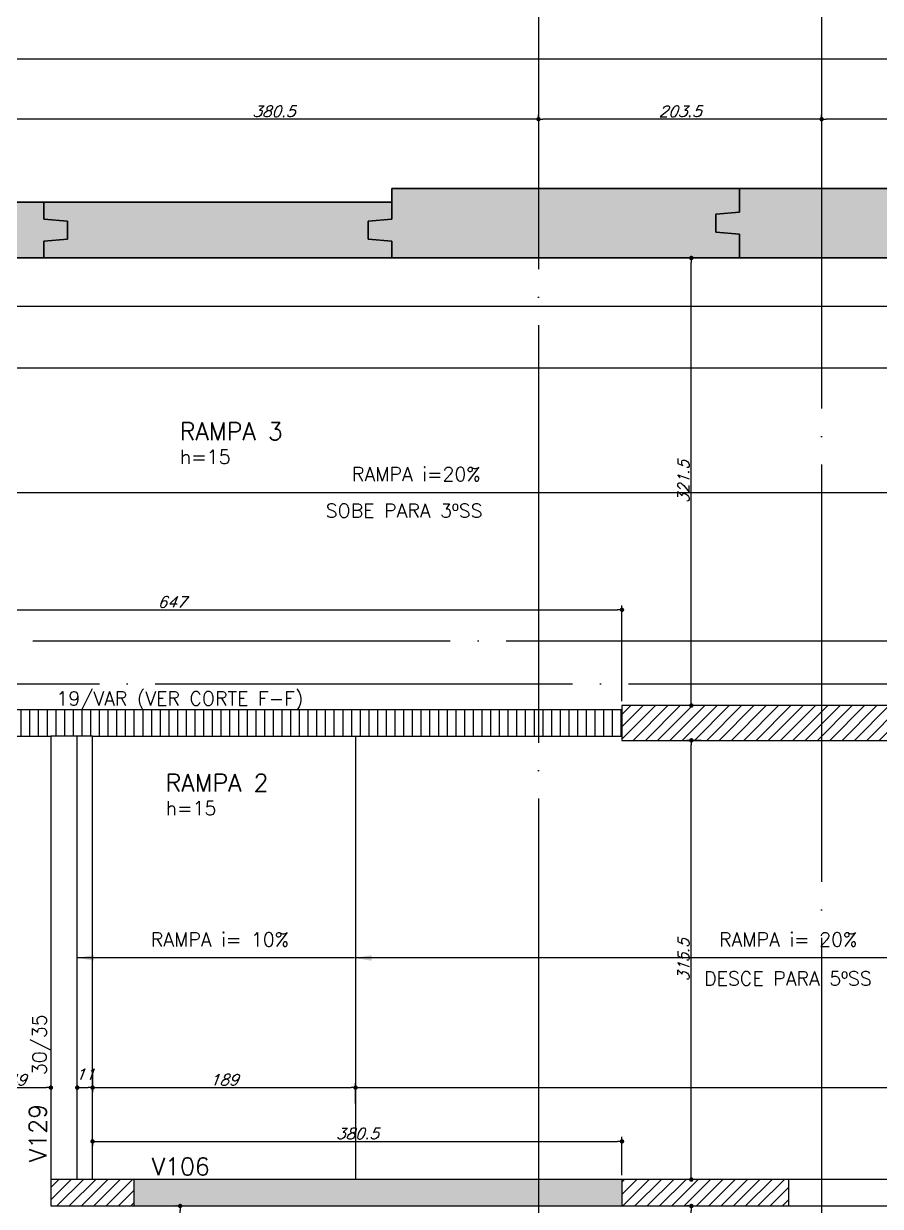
# Model space of a CAD drawing. Extents: x -4172 to 5482, y -2094 to 2406.
# Drawn here: x -1080 to -464, y 968 to 1818 of the extents above; entities that cross this region are included whole.
import ezdxf
from ezdxf.enums import TextEntityAlignment as Align

# ---------------------------------------------------------------- set-up
doc = ezdxf.new("R2010")
doc.units = 0
doc.header["$LTSCALE"] = 50
doc.header["$MEASUREMENT"] = 0
doc.linetypes.add('EIXO', pattern=[6.8, 6, -0.4, 0, -0.4])
doc.layers.get('0').update_dxf_attribs({"linetype": 'CONTINUOUS'})
doc.layers.get('DEFPOINTS').update_dxf_attribs({"linetype": 'CONTINUOUS'})
for name, color, linetype in [('F-AUX', 2, 'CONTINUOUS'), ('F-COTAS', 106, 'CONTINUOUS'), ('F-EIXO', 12, 'EIXO'), ('F-HACHURA-DET', 1, 'CONTINUOUS'), ('F-LAJES-DIM', 2, 'CONTINUOUS'), ('F-LAJES-NOME', 4, 'CONTINUOUS'), ('F-PILARES-HACH', 174, 'CONTINUOUS'), ('F-PILARES-S', 170, 'CONTINUOUS'), ('F-SOLIDO-EST', 252, 'CONTINUOUS'), ('F-TEXTO', 6, 'CONTINUOUS'), ('F-VIGAS', 3, 'CONTINUOUS'), ('F-VIGAS-DIM', 2, 'CONTINUOUS'), ('F-VIGAS-NOME', 4, 'CONTINUOUS')]:
    doc.layers.add(name, color=color, linetype=linetype)
doc.layers.add('F-DESNIVEL-4', color=7, linetype='CONTINUOUS', true_color=0xc3f1b6)
doc.styles.add('CP-TEXT-INCL', font='romans.shx', dxfattribs={"oblique": 20})
doc.styles.add('MCP', font='romans.shx')
doc.styles.add('ROMANS', font='romans.shx')
doc.dimstyles.new('CP-COTAS-50', dxfattribs={"dimscale": 0.64, "dimtxt": 12.5, "dimasz": 5, "dimexe": 5, "dimexo": 5, "dimgap": 2.5, "dimtad": 1, "dimdec": 1, "dimdsep": 46, "dimtxsty": 'CP-TEXT-INCL', "dimblk1": 'DOT', "dimblk2": 'DOT', "dimsah": 1, "dimcen": 9, "dimclrd": 256, "dimclre": 256, "dimclrt": 256, "dimadec": 0, "dimazin": 0, "dimtfac": 1, "dimtdec": 1, "dimtmove": 2, "dimatfit": 3, "dimldrblk": 'DOT', "dimfxl": 0, "dimtolj": 1, "dimarcsym": 0})

# ---------------------------------------------------------------- blocks, each defined once
blk = doc.blocks.new('*U4')
at = {"layer": 'F-EIXO'}
blk.add_line((0, 0), (7197, 0), dxfattribs=at)
at = {"layer": 'F-TEXTO', "style": 'ROMANS'}
blk.add_attdef('EIXO', text='', height=17.5, dxfattribs=at).set_placement((-28.2072, 0), align=Align.MIDDLE_CENTER)
blk = doc.blocks.new('*U5')
at = {"layer": 'F-EIXO'}
blk.add_line((0, 0), (7285, 0), dxfattribs=at)
at = {"layer": 'F-TEXTO', "style": 'ROMANS'}
blk.add_attdef('EIXO', text='', height=17.5, dxfattribs=at).set_placement((-28.2072, 0), align=Align.MIDDLE_CENTER)
blk = doc.blocks.new('*U8')
at = {"layer": 'F-EIXO'}
blk.add_line((0, 0), (0, -3127.88), dxfattribs=at)
at = {"layer": 'F-TEXTO', "style": 'ROMANS'}
blk.add_attdef('EIXO', text='', height=17.5, rotation=360, dxfattribs=at).set_placement((0, 28.21), align=Align.MIDDLE_CENTER)
blk = doc.blocks.new('*U40')
at = {"layer": 'F-EIXO'}
blk.add_line((0, 0), (0, -3027.88), dxfattribs=at)
at = {"layer": 'F-TEXTO', "style": 'ROMANS'}
blk.add_attdef('EIXO', text='', height=17.5, rotation=360, dxfattribs=at).set_placement((0, 28.21), align=Align.MIDDLE_CENTER)
blk = doc.blocks.new('_DOT')
at = {"color": 0, "linetype": 'ByBlock'}
blk.add_line((-0.5, 0), (-1, 0), dxfattribs=at)
at = {"color": 0, "linetype": 'ByBlock', "const_width": 0.5}
blk.add_lwpolyline([(-0.25, 0, 1), (0.25, 0, 1)], format="xyb", close=True, dxfattribs=at)
blk = doc.blocks.new('*D82')
at = {"layer": 'DEFPOINTS', "color": 0, "linetype": 'Continuous', "transparency": 16777216}
for p in [(3249.5, 1792.61), (3249.5, 1664.5), (-3540, 1430.2)]:
    blk.add_point(p, dxfattribs=at)
at = {"layer": 'F-COTAS', "linetype": 'Continuous', "lineweight": -2, "transparency": 16777216}
for p, q in [((-3540, 1433.4), (-3540, 1795.81)), ((3249.5, 1667.7), (3249.5, 1795.81)), ((-3536.8, 1792.61), (3246.3, 1792.61))]:
    blk.add_line(p, q, dxfattribs=at)
at = {"layer": 'F-COTAS', "linetype": 'Continuous', "lineweight": -2, "transparency": 16777216, "xscale": 3.2, "yscale": 3.2, "zscale": 3.2, "rotation": 180}
blk.add_blockref('_DOT', (-3540, 1792.61), dxfattribs=at)
at = {"layer": 'F-COTAS', "linetype": 'Continuous', "lineweight": -2, "transparency": 16777216, "xscale": 3.2, "yscale": 3.2, "zscale": 3.2}
blk.add_blockref('_DOT', (3249.5, 1792.61), dxfattribs=at)
at = {"layer": 'F-COTAS', "linetype": 'Continuous', "transparency": 16777216, "insert": (-145.25, 1798.21), "char_height": 8, "attachment_point": 5, "style": 'CP-TEXT-INCL'}
blk.add_mtext('\\A1;6789.5', dxfattribs=at)
blk = doc.blocks.new('*D96')
at = {"layer": 'DEFPOINTS', "color": 0, "linetype": 'Continuous', "transparency": 16777216}
for p in [(-506, 1749.22), (-506, 1747.53), (-318.5, 1747.53)]:
    blk.add_point(p, dxfattribs=at)
at = {"layer": 'F-COTAS', "linetype": 'Continuous', "lineweight": -2, "transparency": 16777216}
for p, q in [((-506, 1750.73), (-506, 1752.42)), ((-318.5, 1750.73), (-318.5, 1752.42)), ((-321.7, 1749.22), (-502.8, 1749.22))]:
    blk.add_line(p, q, dxfattribs=at)
at = {"layer": 'F-COTAS', "linetype": 'Continuous', "lineweight": -2, "transparency": 16777216, "xscale": 3.2, "yscale": 3.2, "zscale": 3.2, "rotation": 180}
blk.add_blockref('_DOT', (-506, 1749.22), dxfattribs=at)
at = {"layer": 'F-COTAS', "linetype": 'Continuous', "lineweight": -2, "transparency": 16777216, "xscale": 3.2, "yscale": 3.2, "zscale": 3.2}
blk.add_blockref('_DOT', (-318.5, 1749.22), dxfattribs=at)
at = {"layer": 'F-COTAS', "linetype": 'Continuous', "transparency": 16777216, "insert": (-412.25, 1754.82), "char_height": 8, "attachment_point": 5, "style": 'CP-TEXT-INCL'}
blk.add_mtext('\\A1;187.5', dxfattribs=at)
blk = doc.blocks.new('*D97')
at = {"layer": 'DEFPOINTS', "color": 0, "linetype": 'Continuous', "transparency": 16777216}
for p in [(-709.5, 1749.22), (-709.5, 1745.22), (-506, 1747.53)]:
    blk.add_point(p, dxfattribs=at)
at = {"layer": 'F-COTAS', "linetype": 'Continuous', "lineweight": -2, "transparency": 16777216}
for p, q in [((-709.5, 1748.42), (-709.5, 1752.42)), ((-506, 1750.73), (-506, 1752.42)), ((-509.2, 1749.22), (-706.3, 1749.22))]:
    blk.add_line(p, q, dxfattribs=at)
at = {"layer": 'F-COTAS', "linetype": 'Continuous', "lineweight": -2, "transparency": 16777216, "xscale": 3.2, "yscale": 3.2, "zscale": 3.2, "rotation": 180}
blk.add_blockref('_DOT', (-709.5, 1749.22), dxfattribs=at)
at = {"layer": 'F-COTAS', "linetype": 'Continuous', "lineweight": -2, "transparency": 16777216, "xscale": 3.2, "yscale": 3.2, "zscale": 3.2}
blk.add_blockref('_DOT', (-506, 1749.22), dxfattribs=at)
at = {"layer": 'F-COTAS', "linetype": 'Continuous', "transparency": 16777216, "insert": (-607.75, 1754.82), "char_height": 8, "attachment_point": 5, "style": 'CP-TEXT-INCL'}
blk.add_mtext('\\A1;203.5', dxfattribs=at)
blk = doc.blocks.new('*D98')
at = {"layer": 'DEFPOINTS', "color": 0, "linetype": 'Continuous', "transparency": 16777216}
for p in [(-1090, 1749.22), (-1090, 1745.22), (-709.5, 1745.22)]:
    blk.add_point(p, dxfattribs=at)
at = {"layer": 'F-COTAS', "linetype": 'Continuous', "lineweight": -2, "transparency": 16777216}
for p, q in [((-1090, 1748.42), (-1090, 1752.42)), ((-709.5, 1748.42), (-709.5, 1752.42)), ((-712.7, 1749.22), (-1086.8, 1749.22))]:
    blk.add_line(p, q, dxfattribs=at)
at = {"layer": 'F-COTAS', "linetype": 'Continuous', "lineweight": -2, "transparency": 16777216, "xscale": 3.2, "yscale": 3.2, "zscale": 3.2, "rotation": 180}
blk.add_blockref('_DOT', (-1090, 1749.22), dxfattribs=at)
at = {"layer": 'F-COTAS', "linetype": 'Continuous', "lineweight": -2, "transparency": 16777216, "xscale": 3.2, "yscale": 3.2, "zscale": 3.2}
blk.add_blockref('_DOT', (-709.5, 1749.22), dxfattribs=at)
at = {"layer": 'F-COTAS', "linetype": 'Continuous', "transparency": 16777216, "insert": (-899.75, 1754.82), "char_height": 8, "attachment_point": 5, "style": 'CP-TEXT-INCL'}
blk.add_mtext('\\A1;380.5', dxfattribs=at)
blk = doc.blocks.new('*D300')
at = {"layer": 'DEFPOINTS', "color": 0, "linetype": 'Continuous', "transparency": 16777216}
for p in [(494, 1053.54), (494, 1050.05), (-841, 1039.03)]:
    blk.add_point(p, dxfattribs=at)
at = {"layer": 'F-COTAS', "linetype": 'Continuous', "lineweight": -2, "transparency": 16777216}
for p, q in [((-841, 1042.23), (-841, 1056.74)), ((-837.8, 1053.54), (490.8, 1053.54)), ((494, 1053.25), (494, 1056.74))]:
    blk.add_line(p, q, dxfattribs=at)
at = {"layer": 'F-COTAS', "linetype": 'Continuous', "lineweight": -2, "transparency": 16777216, "xscale": 3.2, "yscale": 3.2, "zscale": 3.2, "rotation": 180}
blk.add_blockref('_DOT', (-841, 1053.54), dxfattribs=at)
at = {"layer": 'F-COTAS', "linetype": 'Continuous', "lineweight": -2, "transparency": 16777216, "xscale": 3.2, "yscale": 3.2, "zscale": 3.2}
blk.add_blockref('_DOT', (494, 1053.54), dxfattribs=at)
at = {"layer": 'F-COTAS', "linetype": 'Continuous', "transparency": 16777216, "insert": (-250.51, 1059.72), "char_height": 8, "attachment_point": 5, "style": 'CP-TEXT-INCL'}
blk.add_mtext('\\A1;1335', dxfattribs=at)
blk = doc.blocks.new('*D416')
at = {"layer": 'DEFPOINTS', "color": 0, "linetype": 'Continuous', "transparency": 16777216}
for p in [(-599.67, 968.5), (-598.36, 968.5), (-562, 844.5)]:
    blk.add_point(p, dxfattribs=at)
at = {"layer": 'F-COTAS', "linetype": 'Continuous', "lineweight": -2, "transparency": 16777216}
for p, q in [((-601.56, 968.5), (-602.87, 968.5)), ((-599.67, 847.7), (-599.67, 965.3)), ((-565.2, 844.5), (-602.87, 844.5))]:
    blk.add_line(p, q, dxfattribs=at)
at = {"layer": 'F-COTAS', "linetype": 'Continuous', "lineweight": -2, "transparency": 16777216, "xscale": 3.2, "yscale": 3.2, "zscale": 3.2}
for p, rotation in [((-599.67, 968.5), 90), ((-599.67, 844.5), 270)]:
    blk.add_blockref('_DOT', p, dxfattribs=dict(at, rotation=rotation))
at = {"layer": 'F-COTAS', "linetype": 'Continuous', "transparency": 16777216, "insert": (-605.27, 906.5), "char_height": 8, "attachment_point": 5, "rotation": 90, "style": 'CP-TEXT-INCL'}
blk.add_mtext('\\A1;124', dxfattribs=at)
blk = doc.blocks.new('*D417')
at = {"layer": 'DEFPOINTS', "color": 0, "linetype": 'Continuous', "transparency": 16777216}
for p in [(-599.67, 1303), (-589.5, 1303), (-589.5, 987.5)]:
    blk.add_point(p, dxfattribs=at)
at = {"layer": 'F-COTAS', "linetype": 'Continuous', "lineweight": -2, "transparency": 16777216}
for p, q in [((-592.7, 1303), (-602.87, 1303)), ((-599.67, 990.7), (-599.67, 1299.8)), ((-592.7, 987.5), (-602.87, 987.5))]:
    blk.add_line(p, q, dxfattribs=at)
at = {"layer": 'F-COTAS', "linetype": 'Continuous', "lineweight": -2, "transparency": 16777216, "xscale": 3.2, "yscale": 3.2, "zscale": 3.2}
for p, rotation in [((-599.67, 1303), 90), ((-599.67, 987.5), 270)]:
    blk.add_blockref('_DOT', p, dxfattribs=dict(at, rotation=rotation))
at = {"layer": 'F-COTAS', "linetype": 'Continuous', "transparency": 16777216, "insert": (-605.27, 1145.25), "char_height": 8, "attachment_point": 5, "rotation": 90, "style": 'CP-TEXT-INCL'}
blk.add_mtext('\\A1;315.5', dxfattribs=at)
blk = doc.blocks.new('*D418')
at = {"layer": 'DEFPOINTS', "color": 0, "linetype": 'Continuous', "transparency": 16777216}
for p in [(-599.67, 1649.5), (-580.8, 1649.5), (-580.8, 1328)]:
    blk.add_point(p, dxfattribs=at)
at = {"layer": 'F-COTAS', "linetype": 'Continuous', "lineweight": -2, "transparency": 16777216}
for p, q in [((-584, 1649.5), (-602.87, 1649.5)), ((-599.67, 1331.2), (-599.67, 1646.3)), ((-584, 1328), (-602.87, 1328))]:
    blk.add_line(p, q, dxfattribs=at)
at = {"layer": 'F-COTAS', "linetype": 'Continuous', "lineweight": -2, "transparency": 16777216, "xscale": 3.2, "yscale": 3.2, "zscale": 3.2}
for p, rotation in [((-599.67, 1649.5), 90), ((-599.67, 1328), 270)]:
    blk.add_blockref('_DOT', p, dxfattribs=dict(at, rotation=rotation))
at = {"layer": 'F-COTAS', "linetype": 'Continuous', "transparency": 16777216, "insert": (-605.27, 1488.75), "char_height": 8, "attachment_point": 5, "rotation": 90, "style": 'CP-TEXT-INCL'}
blk.add_mtext('\\A1;321.5', dxfattribs=at)
blk = doc.blocks.new('*D419')
at = {"layer": 'DEFPOINTS', "color": 0, "linetype": 'Continuous', "transparency": 16777216}
for p in [(-1030, 1067.99), (-841, 1067.99), (-841, 1053.54)]:
    blk.add_point(p, dxfattribs=at)
at = {"layer": 'F-COTAS', "linetype": 'Continuous', "lineweight": -2, "transparency": 16777216}
for p, q in [((-1030, 1064.79), (-1030, 1050.34)), ((-841, 1064.79), (-841, 1050.34)), ((-1026.8, 1053.54), (-844.2, 1053.54))]:
    blk.add_line(p, q, dxfattribs=at)
at = {"layer": 'F-COTAS', "linetype": 'Continuous', "lineweight": -2, "transparency": 16777216, "xscale": 3.2, "yscale": 3.2, "zscale": 3.2, "rotation": 180}
blk.add_blockref('_DOT', (-1030, 1053.54), dxfattribs=at)
at = {"layer": 'F-COTAS', "linetype": 'Continuous', "lineweight": -2, "transparency": 16777216, "xscale": 3.2, "yscale": 3.2, "zscale": 3.2}
blk.add_blockref('_DOT', (-841, 1053.54), dxfattribs=at)
at = {"layer": 'F-COTAS', "linetype": 'Continuous', "transparency": 16777216, "insert": (-935.5, 1059.14), "char_height": 8, "attachment_point": 5, "style": 'CP-TEXT-INCL'}
blk.add_mtext('\\A1;189', dxfattribs=at)
blk = doc.blocks.new('*D422')
at = {"layer": 'DEFPOINTS', "color": 0, "linetype": 'Continuous', "transparency": 16777216}
for p in [(-1030, 1053.54), (-1041, 1046.29), (-1030, 1046.29)]:
    blk.add_point(p, dxfattribs=at)
at = {"layer": 'F-COTAS', "linetype": 'Continuous', "lineweight": -2, "transparency": 16777216}
for p, q in [((-1041, 1049.49), (-1041, 1056.74)), ((-1037.8, 1053.54), (-1033.2, 1053.54)), ((-1030, 1049.49), (-1030, 1056.74))]:
    blk.add_line(p, q, dxfattribs=at)
at = {"layer": 'F-COTAS', "linetype": 'Continuous', "lineweight": -2, "transparency": 16777216, "xscale": 3.2, "yscale": 3.2, "zscale": 3.2, "rotation": 180}
blk.add_blockref('_DOT', (-1041, 1053.54), dxfattribs=at)
at = {"layer": 'F-COTAS', "linetype": 'Continuous', "lineweight": -2, "transparency": 16777216, "xscale": 3.2, "yscale": 3.2, "zscale": 3.2}
blk.add_blockref('_DOT', (-1030, 1053.54), dxfattribs=at)
at = {"layer": 'F-COTAS', "linetype": 'Continuous', "transparency": 16777216, "insert": (-1035.5, 1063.14), "char_height": 8, "attachment_point": 5, "style": 'CP-TEXT-INCL'}
blk.add_mtext('\\A1;11', dxfattribs=at)
blk = doc.blocks.new('*D424')
at = {"layer": 'DEFPOINTS', "color": 0, "linetype": 'Continuous', "transparency": 16777216}
for p in [(-967.04, 968.5), (-966.53, 968.5), (-966.53, 888)]:
    blk.add_point(p, dxfattribs=at)
at = {"layer": 'F-COTAS', "linetype": 'Continuous', "lineweight": -2, "transparency": 16777216}
for p, q in [((-969.73, 968.5), (-970.24, 968.5)), ((-967.04, 891.2), (-967.04, 965.3)), ((-969.73, 888), (-970.24, 888))]:
    blk.add_line(p, q, dxfattribs=at)
at = {"layer": 'F-COTAS', "linetype": 'Continuous', "lineweight": -2, "transparency": 16777216, "xscale": 3.2, "yscale": 3.2, "zscale": 3.2}
for p, rotation in [((-967.04, 968.5), 90), ((-967.04, 888), 270)]:
    blk.add_blockref('_DOT', p, dxfattribs=dict(at, rotation=rotation))
at = {"layer": 'F-COTAS', "linetype": 'Continuous', "transparency": 16777216, "insert": (-972.64, 928.25), "char_height": 8, "attachment_point": 5, "rotation": 90, "style": 'CP-TEXT-INCL'}
blk.add_mtext('\\A1;80.5', dxfattribs=at)
blk = doc.blocks.new('*D425')
at = {"layer": 'DEFPOINTS', "color": 0, "linetype": 'Continuous', "transparency": 16777216}
for p in [(-1109, 1064), (-1060, 1064), (-1060, 1053.54)]:
    blk.add_point(p, dxfattribs=at)
at = {"layer": 'F-COTAS', "linetype": 'Continuous', "lineweight": -2, "transparency": 16777216}
for p, q in [((-1109, 1060.8), (-1109, 1050.34)), ((-1105.8, 1053.54), (-1063.2, 1053.54)), ((-1060, 1060.8), (-1060, 1050.34))]:
    blk.add_line(p, q, dxfattribs=at)
at = {"layer": 'F-COTAS', "linetype": 'Continuous', "lineweight": -2, "transparency": 16777216, "xscale": 3.2, "yscale": 3.2, "zscale": 3.2, "rotation": 180}
blk.add_blockref('_DOT', (-1109, 1053.54), dxfattribs=at)
at = {"layer": 'F-COTAS', "linetype": 'Continuous', "lineweight": -2, "transparency": 16777216, "xscale": 3.2, "yscale": 3.2, "zscale": 3.2}
blk.add_blockref('_DOT', (-1060, 1053.54), dxfattribs=at)
at = {"layer": 'F-COTAS', "linetype": 'Continuous', "transparency": 16777216, "insert": (-1084.5, 1059.14), "char_height": 8, "attachment_point": 5, "style": 'CP-TEXT-INCL'}
blk.add_mtext('\\A1;49', dxfattribs=at)
blk = doc.blocks.new('*D426')
at = {"layer": 'DEFPOINTS', "color": 0, "linetype": 'Continuous', "transparency": 16777216}
for p in [(-1030, 1016.97), (-649.5, 1014.9), (-649.5, 987.5)]:
    blk.add_point(p, dxfattribs=at)
at = {"layer": 'F-COTAS', "linetype": 'Continuous', "lineweight": -2, "transparency": 16777216}
for p, q in [((-1030, 1013.77), (-1030, 1011.7)), ((-1026.8, 1014.9), (-652.7, 1014.9)), ((-649.5, 990.7), (-649.5, 1018.1))]:
    blk.add_line(p, q, dxfattribs=at)
at = {"layer": 'F-COTAS', "linetype": 'Continuous', "lineweight": -2, "transparency": 16777216, "xscale": 3.2, "yscale": 3.2, "zscale": 3.2, "rotation": 180}
blk.add_blockref('_DOT', (-1030, 1014.9), dxfattribs=at)
at = {"layer": 'F-COTAS', "linetype": 'Continuous', "lineweight": -2, "transparency": 16777216, "xscale": 3.2, "yscale": 3.2, "zscale": 3.2}
blk.add_blockref('_DOT', (-649.5, 1014.9), dxfattribs=at)
at = {"layer": 'F-COTAS', "linetype": 'Continuous', "transparency": 16777216, "insert": (-839.75, 1020.5), "char_height": 8, "attachment_point": 5, "style": 'CP-TEXT-INCL'}
blk.add_mtext('\\A1;380.5', dxfattribs=at)
blk = doc.blocks.new('*D427')
at = {"layer": 'DEFPOINTS', "color": 0, "linetype": 'Continuous', "transparency": 16777216}
for p in [(-649.5, 1396.77), (-1296.5, 1389.22), (-649.5, 1328)]:
    blk.add_point(p, dxfattribs=at)
at = {"layer": 'F-COTAS', "linetype": 'Continuous', "lineweight": -2, "transparency": 16777216}
for p, q in [((-1296.5, 1392.42), (-1296.5, 1399.97)), ((-1293.3, 1396.77), (-652.7, 1396.77)), ((-649.5, 1331.2), (-649.5, 1399.97))]:
    blk.add_line(p, q, dxfattribs=at)
at = {"layer": 'F-COTAS', "linetype": 'Continuous', "lineweight": -2, "transparency": 16777216, "xscale": 3.2, "yscale": 3.2, "zscale": 3.2, "rotation": 180}
blk.add_blockref('_DOT', (-1296.5, 1396.77), dxfattribs=at)
at = {"layer": 'F-COTAS', "linetype": 'Continuous', "lineweight": -2, "transparency": 16777216, "xscale": 3.2, "yscale": 3.2, "zscale": 3.2}
blk.add_blockref('_DOT', (-649.5, 1396.77), dxfattribs=at)
at = {"layer": 'F-COTAS', "linetype": 'Continuous', "transparency": 16777216, "insert": (-973, 1402.37), "char_height": 8, "attachment_point": 5, "style": 'CP-TEXT-INCL'}
blk.add_mtext('\\A1;647', dxfattribs=at)
blk = doc.blocks.new('*D465')
at = {"layer": 'DEFPOINTS', "color": 0, "linetype": 'Continuous', "transparency": 16777216}
for p in [(-1296.5, 1570.38), (-1296.5, 1570.38), (672.5, 1570.38)]:
    blk.add_point(p, dxfattribs=at)
at = {"layer": 'F-COTAS', "linetype": 'Continuous', "lineweight": -2, "transparency": 16777216}
blk.add_line((669.3, 1570.38), (-1293.3, 1570.38), dxfattribs=at)
at = {"layer": 'F-COTAS', "linetype": 'Continuous', "lineweight": -2, "transparency": 16777216, "xscale": 3.2, "yscale": 3.2, "zscale": 3.2, "rotation": 180}
blk.add_blockref('_DOT', (-1296.5, 1570.38), dxfattribs=at)
at = {"layer": 'F-COTAS', "linetype": 'Continuous', "lineweight": -2, "transparency": 16777216, "xscale": 3.2, "yscale": 3.2, "zscale": 3.2}
blk.add_blockref('_DOT', (672.5, 1570.38), dxfattribs=at)
at = {"layer": 'F-COTAS', "linetype": 'Continuous', "transparency": 16777216, "insert": (-312, 1575.98), "char_height": 8, "attachment_point": 5, "style": 'CP-TEXT-INCL'}
blk.add_mtext('\\A1;1969', dxfattribs=at)

msp = doc.modelspace()

# ---------------------------------------------------------------- hatches: boundary and pattern name
at = {"layer": 'F-DESNIVEL-4', "linetype": 'Continuous'}
h = msp.add_hatch(color=256, dxfattribs=at)
h.dxf.hatch_style = 1
h.paths.add_polyline_path([(-709.5, 987.5), (-1000, 987.5), (-1000, 968.5), (-709.5, 968.5)])
h = msp.add_hatch(color=256, dxfattribs=at)
h.dxf.hatch_style = 1
h.paths.add_polyline_path([(-649.5, 987.5), (-709.5, 987.5), (-709.5, 968.5), (-649.5, 968.5)])
at = {"layer": 'F-HACHURA-DET', "linetype": 'Continuous'}
h = msp.add_hatch(dxfattribs=at)
h.set_pattern_fill('LINE', color=256, scale=50, angle=90, style=0)
h.paths.add_polyline_path([(-1060, 1306), (-1030, 1306), (-649.5, 1306), (-649.5, 1325), (-1045, 1325), (-1126.5, 1325), (-1126.5, 1306)])
at = {"layer": 'F-PILARES-HACH', "linetype": 'Continuous'}
h = msp.add_hatch(dxfattribs=at)
h.set_pattern_fill('ANSI31', color=256, scale=50, style=0)
h.paths.add_polyline_path([(-649.5, 1303), (-449.5, 1303), (-449.5, 1328), (-649.5, 1328)], flags=16)
h = msp.add_hatch(dxfattribs=at)
h.set_pattern_fill('ANSI31', color=256, scale=50, style=0)
h.paths.add_polyline_path([(-1060, 968.5), (-1000, 968.5), (-1000, 987.5), (-1060, 987.5)], flags=16)
h = msp.add_hatch(dxfattribs=at)
h.set_pattern_fill('ANSI31', color=256, scale=50, style=0)
h.paths.add_polyline_path([(-649.5, 968.5), (-529.5, 968.5), (-529.5, 987.5), (-649.5, 987.5)], flags=16)
at = {"layer": 'F-SOLIDO-EST'}
h = msp.add_hatch(color=256, dxfattribs=at)
h.dxf.hatch_style = 1
h.paths.add_polyline_path([(-582, 1681), (-565, 1682.5), (-565, 1699.5), (-815, 1699.5), (-815, 1677.5), (-832, 1676), (-832, 1663), (-815, 1661.5), (-815, 1649.5), (-565, 1649.5), (-565, 1666.5), (-582, 1668)])
h = msp.add_hatch(color=256, dxfattribs=at)
h.dxf.hatch_style = 1
h.paths.add_polyline_path([(-332, 1681), (-315, 1682.5), (-315, 1699.5), (-565, 1699.5), (-565, 1682.5), (-582, 1681), (-582, 1668), (-565, 1666.5), (-565, 1649.5), (-315, 1649.5), (-315, 1666.5), (-332, 1668)])
h = msp.add_hatch(color=256, dxfattribs=at)
h.dxf.hatch_style = 1
h.paths.add_polyline_path([(-1048, 1676), (-1065, 1677.5), (-1065, 1689.5), (-1315, 1689.5), (-1315, 1677.5), (-1298, 1676), (-1298, 1663), (-1315, 1661.5), (-1315, 1649.5), (-1065, 1649.5), (-1065, 1661.5), (-1048, 1663)])
h = msp.add_hatch(color=256, dxfattribs=at)
h.dxf.hatch_style = 1
h.paths.add_polyline_path([(-832, 1676), (-815, 1677.5), (-815, 1689.5), (-1065, 1689.5), (-1065, 1677.5), (-1048, 1676), (-1048, 1663), (-1065, 1661.5), (-1065, 1649.5), (-815, 1649.5), (-815, 1661.5), (-832, 1663)])

# ---------------------------------------------------------------- linework, layer by layer
at = {"layer": 'F-AUX', "color": 1}
for p, q in [((-1485.5, 1481), (-133, 1481)), ((-1041, 987.5), (-1041, 1306)), ((-841, 1306), (-841, 987.5)), ((-842.171, 1146.75), (-1041, 1146.75)), ((-192.928, 1146.707), (-841.635, 1146.707))]:
    msp.add_line(p, q, dxfattribs=at)
for points in [[(-1029, 1144.75), (-1041, 1146.75), (-1029, 1148.75)], [(-829.495, 1144.67), (-841.495, 1146.67), (-829.495, 1148.67)]]:
    msp.add_solid(points, dxfattribs=at)
at = {"layer": 'F-EIXO'}
msp.add_line((-3621.135, 1615), (3550.572, 1615), dxfattribs=at)
at = {"layer": 'F-PILARES-S', "linetype": 'Continuous'}
for points in [[(-649.5, 1303), (-449.5, 1303), (-449.5, 1328), (-649.5, 1328), (-649.5, 1303)], [(-1060, 968.5), (-1000, 968.5), (-1000, 987.5), (-1060, 987.5), (-1060, 968.5)], [(-649.5, 968.5), (-529.5, 968.5), (-529.5, 987.5), (-649.5, 987.5), (-649.5, 968.5)]]:
    msp.add_lwpolyline(points, dxfattribs=at)
at = {"layer": 'F-VIGAS'}
for p, q in [((-565, 1699.5), (-815, 1699.5)), ((-815, 1699.5), (-815, 1677.5)), ((-815, 1677.5), (-815, 1699.5)), ((-815, 1699.5), (-565, 1699.5)), ((-565, 1682.5), (-565, 1699.5)), ((-565, 1699.5), (-565, 1682.5)), ((-315, 1699.5), (-565, 1699.5)), ((-565, 1699.5), (-565, 1682.5)), ((-565, 1682.5), (-565, 1699.5)), ((-565, 1699.5), (-315, 1699.5)), ((-1065, 1689.5), (-1315, 1689.5)), ((-1315, 1689.5), (-1065, 1689.5)), ((-1065, 1677.5), (-1065, 1689.5)), ((-1065, 1689.5), (-1065, 1677.5)), ((-815, 1689.5), (-1065, 1689.5)), ((-1065, 1689.5), (-1065, 1677.5)), ((-1065, 1677.5), (-1065, 1689.5)), ((-1065, 1689.5), (-815, 1689.5)), ((-815, 1677.5), (-815, 1689.5)), ((-815, 1689.5), (-815, 1677.5)), ((-582, 1681), (-565, 1682.5)), ((-565, 1682.5), (-582, 1681)), ((-565, 1682.5), (-582, 1681)), ((-582, 1681), (-565, 1682.5)), ((-1048, 1676), (-1065, 1677.5)), ((-1065, 1677.5), (-1048, 1676)), ((-1065, 1677.5), (-1048, 1676)), ((-1048, 1676), (-1065, 1677.5)), ((-1048, 1663), (-1048, 1676)), ((-1048, 1676), (-1048, 1663)), ((-1048, 1676), (-1048, 1663)), ((-1048, 1663), (-1048, 1676)), ((-815, 1677.5), (-832, 1676)), ((-832, 1676), (-815, 1677.5)), ((-832, 1676), (-815, 1677.5)), ((-815, 1677.5), (-832, 1676)), ((-832, 1676), (-832, 1663)), ((-832, 1663), (-832, 1676)), ((-832, 1663), (-832, 1676)), ((-832, 1676), (-832, 1663)), ((-582, 1668), (-582, 1681)), ((-582, 1681), (-582, 1668)), ((-582, 1681), (-582, 1668)), ((-582, 1668), (-582, 1681)), ((-565, 1666.5), (-582, 1668)), ((-582, 1668), (-565, 1666.5)), ((-582, 1668), (-565, 1666.5)), ((-565, 1666.5), (-582, 1668)), ((-565, 1649.5), (-565, 1666.5)), ((-565, 1666.5), (-565, 1649.5)), ((-565, 1666.5), (-565, 1649.5)), ((-565, 1649.5), (-565, 1666.5)), ((-1065, 1661.5), (-1048, 1663)), ((-1048, 1663), (-1065, 1661.5)), ((-1048, 1663), (-1065, 1661.5)), ((-1065, 1661.5), (-1048, 1663)), ((-1065, 1649.5), (-1065, 1661.5)), ((-1065, 1661.5), (-1065, 1649.5)), ((-1065, 1661.5), (-1065, 1649.5)), ((-1065, 1649.5), (-1065, 1661.5)), ((-832, 1663), (-815, 1661.5)), ((-815, 1661.5), (-832, 1663)), ((-815, 1661.5), (-832, 1663)), ((-832, 1663), (-815, 1661.5)), ((-815, 1661.5), (-815, 1649.5)), ((-815, 1649.5), (-815, 1661.5)), ((-815, 1649.5), (-815, 1661.5)), ((-815, 1661.5), (-815, 1649.5)), ((-1315, 1649.5), (-1065, 1649.5)), ((-1065, 1649.5), (-1315, 1649.5)), ((-1065, 1649.5), (-815, 1649.5)), ((-815, 1649.5), (-1065, 1649.5)), ((-815, 1649.5), (-565, 1649.5)), ((-565, 1649.5), (-815, 1649.5)), ((-565, 1649.5), (-315, 1649.5)), ((-315, 1649.5), (-565, 1649.5))]:
    msp.add_line(p, q, dxfattribs=at)
for points in [[(-1045, 1325), (-1126.5, 1325)], [(-649.5, 1325), (-1045, 1325)], [(-1126.5, 1306), (-1060, 1306)], [(-1060, 1306), (-1060, 987.5)], [(-1030, 1306), (-1060, 1306)], [(-1030, 987.5), (-1030, 1306)], [(-1030, 1306), (-649.5, 1306)], [(-649.5, 987.5), (-1000, 987.5)], [(-209.5, 987.5), (-529.5, 987.5)], [(-1000, 968.5), (-649.5, 968.5)], [(-529.5, 968.5), (-219, 968.5)]]:
    msp.add_lwpolyline(points, dxfattribs=at)

# ---------------------------------------------------------------- block references
at = {"layer": 'F-EIXO', "linetype": 'Continuous'}
for name, p in [('*U8', (-709.5, 1941.357)), ('*U40', (-506, 1841.357)), ('*U4', (-3705.761, 1615)), ('*U5', (-3793.715, 1374.5)), ('*U4', (-3705.761, 1343.5))]:
    msp.add_blockref(name, p, dxfattribs=at)

# ---------------------------------------------------------------- texts
at = {"layer": 'F-AUX', "color": 2, "char_height": 10, "width": 190.55086, "attachment_point": 1, "line_spacing_factor": 0.941778, "style": 'ROMANS'}
for s, insert in [('RAMPA i=20%', (-843.63, 1499.263)), ('SOBE PARA 3ºSS', (-862.5, 1473)), ('RAMPA i= 10%', (-988.184, 1165.013)), ('RAMPA i= 20%', (-579.774, 1164.97)), ('DESCE PARA 5ºSS', (-590.5, 1137))]:
    msp.add_mtext(s, dxfattribs=dict(at, insert=insert))
at = {"layer": 'F-LAJES-DIM', "linetype": 'Continuous', "style": 'MCP'}
for p in [(-967.234, 1501.745), (-977.495, 1249.214)]:
    msp.add_text('h=15', height=10, dxfattribs=at).set_placement(p)
at = {"layer": 'F-LAJES-NOME', "linetype": 'Continuous', "style": 'MCP'}
for s, p in [('RAMPA 3', (-967.234, 1518.745)), ('RAMPA 2', (-977.495, 1266.214))]:
    msp.add_text(s, height=12.5, dxfattribs=at).set_placement(p)
at = {"layer": 'F-VIGAS-DIM', "linetype": 'Continuous', "style": 'MCP'}
msp.add_text('19/VAR (VER CORTE F-F)', height=10, dxfattribs=at).set_placement((-1056.013, 1328.125))
msp.add_text('30/35', height=10, rotation=90, dxfattribs=at).set_placement((-1063.125, 1062.5))
at = {"layer": 'F-VIGAS-NOME', "linetype": 'Continuous', "style": 'MCP'}
msp.add_text('V129', height=12.5, rotation=90, dxfattribs=at).set_placement((-1063.125, 1000))
msp.add_text('V106', height=12.5, dxfattribs=at).set_placement((-987.5, 990.625))

# ---------------------------------------------------------------- dimensions: what is measured, and where the dimension line sits
at = {"layer": 'F-COTAS', "linetype": 'Continuous'}
for base, p1, p2, picture, middle in [((3249.5, 1792.612), (-3540, 1430.201), (3249.5, 1664.5), '*D82', (-145.25, 1798.212)), ((-1090, 1749.22), (-709.5, 1745.22), (-1090, 1745.22), '*D98', (-899.75, 1754.82)), ((-709.5, 1749.22), (-506, 1747.53), (-709.5, 1745.22), '*D97', (-607.75, 1754.82)), ((-506, 1749.22), (-318.5, 1747.53), (-506, 1747.53), '*D96', (-412.25, 1754.82))]:
    dim = msp.add_linear_dim(base=base, p1=p1, p2=p2, dimstyle='CP-COTAS-50', dxfattribs=at)
    dim.commit()
    dim.dimension.update_dxf_attribs({"geometry": picture, "text_midpoint": middle})
for base, p1, p2, picture, middle in [((-599.67, 1649.5), (-580.795, 1328), (-580.795, 1649.5), '*D418', (-605.27, 1488.75)), ((-599.67, 1303), (-589.5, 987.5), (-589.5, 1303), '*D417', (-605.27, 1145.25)), ((-967.042, 968.5), (-966.533, 888), (-966.533, 968.5), '*D424', (-972.642, 928.25)), ((-599.67, 968.5), (-562, 844.5), (-598.357, 968.5), '*D416', (-605.27, 906.5))]:
    dim = msp.add_linear_dim(base=base, p1=p1, p2=p2, angle=90, dimstyle='CP-COTAS-50', override={"dimfxl": 7.5}, dxfattribs=at)
    dim.commit()
    dim.dimension.update_dxf_attribs({"geometry": picture, "text_midpoint": middle})
for base, p1, p2, picture, middle in [((-1296.5, 1570.378), (672.5, 1570.378), (-1296.5, 1570.378), '*D465', (-312, 1575.978)), ((-649.5, 1396.771), (-1296.5, 1389.22), (-649.5, 1328), '*D427', (-973, 1402.371)), ((-1060, 1053.538), (-1109, 1064), (-1060, 1064), '*D425', (-1084.5, 1059.138)), ((-1030, 1053.538), (-1041, 1046.287), (-1030, 1046.287), '*D422', (-1035.5, 1063.138)), ((-841, 1053.538), (-1030, 1067.994), (-841, 1067.994), '*D419', (-935.5, 1059.138)), ((-649.5, 1014.901), (-1030, 1016.972), (-649.5, 987.5), '*D426', (-839.75, 1020.501))]:
    dim = msp.add_linear_dim(base=base, p1=p1, p2=p2, dimstyle='CP-COTAS-50', override={"dimfxl": 7.5}, dxfattribs=at)
    dim.commit()
    dim.dimension.update_dxf_attribs({"geometry": picture, "text_midpoint": middle})
dim = msp.add_linear_dim(base=(494, 1053.538), p1=(-841, 1039.025), p2=(494, 1050.046), dimstyle='CP-COTAS-50', override={"dimfxl": 7.5}, dxfattribs=at)
dim.commit()
dim.dimension.update_dxf_attribs({"geometry": '*D300', "text_midpoint": (-250.511, 1059.716), "dimtype": 160})

doc.saveas('drawing.dxf')
